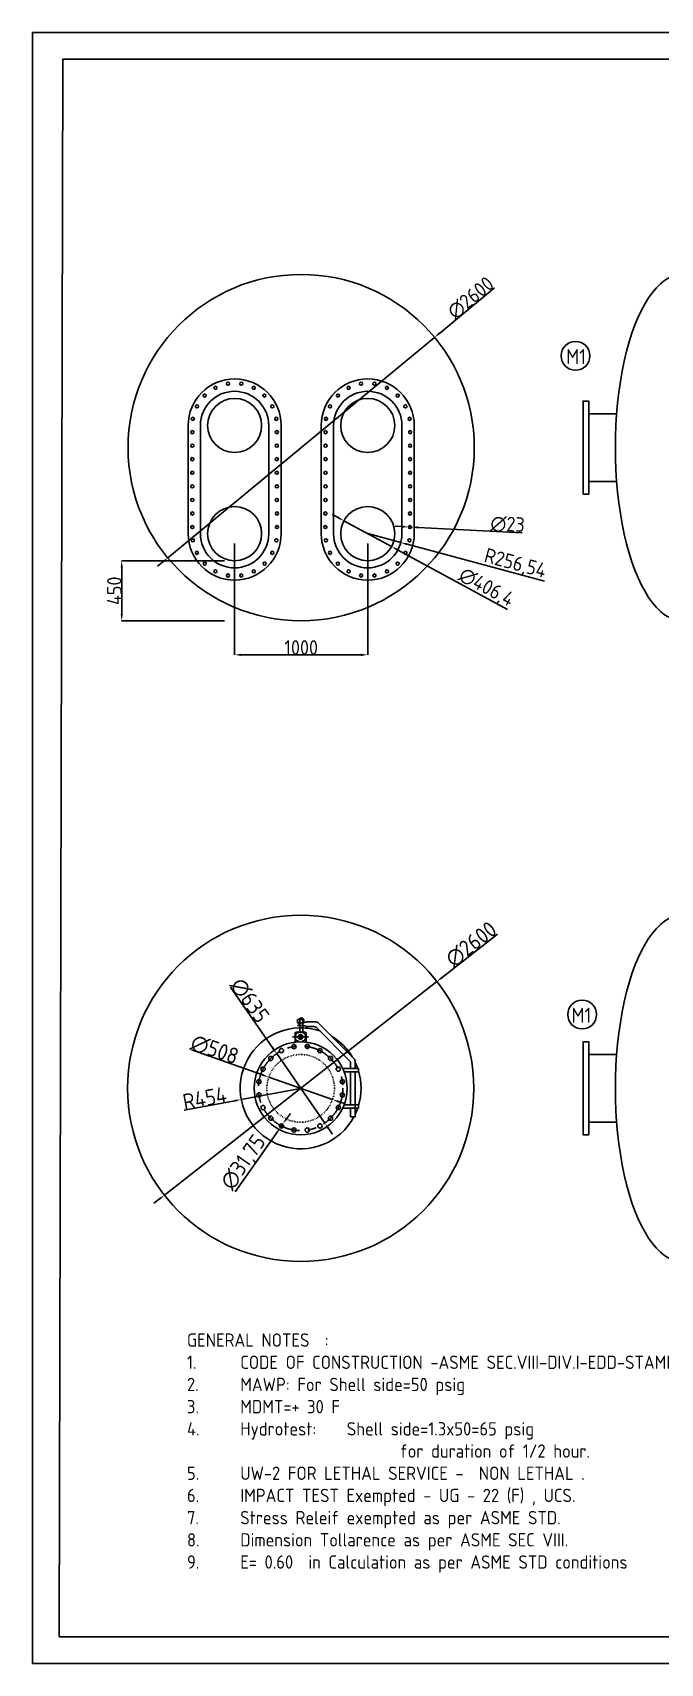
# Model space of a CAD drawing. Header units: inches. Extents: x 24244 to 45259, y -33 to 12215.
# Drawn here: x 24244 to 28959, y -33 to 12215 of the extents above; entities that cross this region are included whole.
import ezdxf

# ---------------------------------------------------------------- set-up
doc = ezdxf.new("R2010")
doc.units = ezdxf.units.IN
doc.header["$LTSCALE"] = 40
doc.header["$MEASUREMENT"] = 0
for name, pattern in [('ACAD_ISO02W100', [15, 12, -3]), ('ACAD_ISO03W100', [30, 12, -18]), ('CENTER', [50.8, 31.75, -6.35, 6.35, -6.35]), ('CENTER2', [1.125, 0.75, -0.125, 0.125, -0.125])]:
    doc.linetypes.add(name, pattern=pattern)
doc.layers.add('fitting', color=7, linetype='CENTER2')
doc.styles.get("Standard").update_dxf_attribs({"font": 'isocp.shx', "height": 110, "bigfont": '@extfont2.shx'})
doc.dimstyles.new('ISO-25', dxfattribs={"dimtxt": 120, "dimasz": 50, "dimexe": 1.25, "dimexo": 75, "dimtad": 1, "dimtxsty": 'Standard', "dimcen": 0, "dimclrd": 1, "dimclre": 1, "dimclrt": 1, "dimazin": 0, "dimtfac": 1, "dimtmove": 0, "dimatfit": 3, "dimfxl": 1, "dimtfillclr": 1, "dimarcsym": 0})

# ---------------------------------------------------------------- blocks, each defined once
blk = doc.blocks.new('*D202')
at = {"color": 1, "lineweight": -2, "transparency": 16777216}
for p, q in [((25437, 4574), (25970, 4387)), ((26497, 4202), (26017, 4370)), ((26544, 4186), (26591, 4169))]:
    blk.add_line(p, q, dxfattribs=at)
at = {"color": 1, "transparency": 16777216}
for points in [[(25973, 4395), (25968, 4379), (26017, 4370)], [(26547, 4193), (26541, 4178), (26497, 4202)]]:
    blk.add_solid(points, dxfattribs=at)
at = {"layer": 'Defpoints', "color": 0, "transparency": 16777216}
for p in [(26017, 4370), (26497, 4202)]:
    blk.add_point(p, dxfattribs=at)
at = {"color": 1, "transparency": 16777216, "insert": (25611, 4577), "char_height": 120, "attachment_point": 5, "rotation": 340.6636}
blk.add_mtext('∅508', dxfattribs=at)
blk = doc.blocks.new('*U200')
at = {"ltscale": 0.25}
blk.add_circle((0, 0), 15.9, dxfattribs=at)
blk = doc.blocks.new('*U201')
at = {"color": 0, "linetype": 'ByBlock', "lineweight": -2, "transparency": 16777216}
for p, rotation in [((25789, 6528), 35.99999999999999), ((25877, 6574), 17.99999999999999), ((26074, 6574), 342.0000000000001), ((26162, 6528), 324), ((25673, 6370), 72), ((25719, 6458), 54), ((26232, 6458), 306), ((26277, 6370), 288), ((25658, 6272), 90), ((26293, 6272), 270), ((25673, 6173), 108), ((26277, 6173), 252), ((25719, 6085), 126), ((25789, 6015), 144), ((26162, 6015), 216), ((26232, 6085), 234), ((25877, 5970), 162.0000000000001), ((25975, 5954), 180), ((26074, 5970), 198)]:
    blk.add_blockref('*U200', p, dxfattribs=dict(at, rotation=rotation))
blk.add_blockref('*U200', (25975, 6589), dxfattribs=at)
blk = doc.blocks.new('*D203')
at = {"color": 1, "lineweight": -2, "transparency": 16777216}
for p, q in [((25381, 4122), (25762, 4193)), ((26257, 4286), (25811, 4202))]:
    blk.add_line(p, q, dxfattribs=at)
at = {"color": 1, "transparency": 16777216}
blk.add_solid([(25760, 4201), (25763, 4185), (25811, 4202)], dxfattribs=at)
at = {"layer": 'Defpoints', "color": 0, "transparency": 16777216}
for p in [(25811, 4202), (26257, 4286)]:
    blk.add_point(p, dxfattribs=at)
at = {"color": 1, "transparency": 16777216, "insert": (25536, 4212), "char_height": 120, "attachment_point": 5, "rotation": 10.6343}
blk.add_mtext('R454', dxfattribs=at)
blk = doc.blocks.new('*D204')
at = {"color": 1, "lineweight": -2, "transparency": 16777216}
for p, q in [((26151, 4057), (26180, 4098)), ((25765, 3509), (26075, 3949)), ((26122, 4016), (26104, 3990))]:
    blk.add_line(p, q, dxfattribs=at)
at = {"color": 1, "transparency": 16777216}
for points in [[(26144, 4062), (26158, 4052), (26122, 4016)], [(26068, 3954), (26082, 3945), (26104, 3990)]]:
    blk.add_solid(points, dxfattribs=at)
at = {"layer": 'Defpoints', "color": 0, "transparency": 16777216}
for p in [(26104, 3990), (26122, 4016)]:
    blk.add_point(p, dxfattribs=at)
at = {"color": 1, "transparency": 16777216, "insert": (25833, 3726), "char_height": 120, "attachment_point": 5, "rotation": 54.8603}
blk.add_mtext('∅31,75', dxfattribs=at)
blk = doc.blocks.new('*D205')
at = {"color": 1, "lineweight": -2, "transparency": 16777216}
for p, q in [((25731, 5047), (26048, 4588)), ((26438, 4025), (26077, 4547)), ((26466, 3984), (26495, 3943))]:
    blk.add_line(p, q, dxfattribs=at)
at = {"color": 1, "transparency": 16777216}
for points in [[(26055, 4593), (26041, 4584), (26077, 4547)], [(26473, 3989), (26459, 3979), (26438, 4025)]]:
    blk.add_solid(points, dxfattribs=at)
at = {"layer": 'Defpoints', "color": 0, "transparency": 16777216}
for p in [(26077, 4547), (26438, 4025)]:
    blk.add_point(p, dxfattribs=at)
at = {"color": 1, "transparency": 16777216, "insert": (25874, 4946), "char_height": 120, "attachment_point": 5, "rotation": 304.6763}
blk.add_mtext('∅635', dxfattribs=at)
blk = doc.blocks.new('*D232')
at = {"color": 1, "lineweight": -2, "transparency": 16777216}
for p, q in [((27736, 5445), (27320, 5119)), ((25234, 3484), (27280, 5088)), ((25195, 3453), (25155, 3423))]:
    blk.add_line(p, q, dxfattribs=at)
at = {"color": 1, "transparency": 16777216}
for points in [[(27315, 5126), (27325, 5112), (27280, 5088)], [(25189, 3460), (25200, 3447), (25234, 3484)]]:
    blk.add_solid(points, dxfattribs=at)
at = {"layer": 'Defpoints', "color": 0, "transparency": 16777216}
for p in [(27280, 5088), (25234, 3484)]:
    blk.add_point(p, dxfattribs=at)
at = {"color": 1, "transparency": 16777216, "insert": (27538, 5367), "char_height": 120, "attachment_point": 5, "rotation": 38.0872}
blk.add_mtext('∅2600', dxfattribs=at)
blk = doc.blocks.new('*U271')
blk.add_circle((0, 0), 11.5)
blk = doc.blocks.new('*U272')
at = {"color": 0, "linetype": 'ByBlock', "lineweight": -2, "transparency": 16777216, "rotation": 270.0096457540354}
for p in [(4575, 1843), (4575, 1741), (4575, 1640), (4575, 1538), (4575, 1436), (4575, 1334), (4576, 1232), (4576, 1130)]:
    blk.add_blockref('*U271', p, dxfattribs=at)
blk = doc.blocks.new('*U266')
blk.add_circle((0, 0), 11.5)
blk = doc.blocks.new('*U268')
at = {"color": 0, "linetype": 'ByBlock', "lineweight": -2, "transparency": 16777216}
for p, rotation in [((4208, 2207), 89.9999999999999), ((4308, 2207), 71.99999999999993), ((4033, 2118), 125.9999999999998), ((4114, 2176), 107.9999999999999), ((4402, 2176), 53.99999999999994), ((4482, 2118), 35.99999999999994), ((3975, 2037), 143.9999999999998), ((4541, 2037), 17.99999999999997), ((3944, 1943), 161.9999999999998)]:
    blk.add_blockref('*U266', p, dxfattribs=dict(at, rotation=rotation))
blk.add_blockref('*U266', (4571, 1943), dxfattribs=at)
blk = doc.blocks.new('*U269')
blk.add_circle((0, 0), 11.5)
blk = doc.blocks.new('*U270')
at = {"color": 0, "linetype": 'ByBlock', "lineweight": -2, "transparency": 16777216}
for p, rotation in [((4208, 2207), 89.9999999999999), ((4308, 2207), 71.99999999999993), ((4033, 2118), 125.9999999999998), ((4114, 2176), 107.9999999999999), ((4402, 2176), 53.99999999999994), ((4482, 2118), 35.99999999999994), ((3975, 2037), 143.9999999999998), ((4541, 2037), 17.99999999999997), ((3944, 1943), 161.9999999999998)]:
    blk.add_blockref('*U269', p, dxfattribs=dict(at, rotation=rotation))
blk.add_blockref('*U269', (4571, 1943), dxfattribs=at)
blk = doc.blocks.new('*U273')
blk.add_circle((0, 0), 11.5)
blk = doc.blocks.new('*U274')
at = {"color": 0, "linetype": 'ByBlock', "lineweight": -2, "transparency": 16777216, "rotation": 270.0096457540354}
for p in [(4575, 1843), (4575, 1741), (4575, 1640), (4575, 1538), (4575, 1436), (4575, 1334), (4576, 1232), (4576, 1130)]:
    blk.add_blockref('*U273', p, dxfattribs=at)
blk = doc.blocks.new('*U279')
blk.add_circle((0, 0), 11.5)
blk = doc.blocks.new('*U280')
at = {"color": 0, "linetype": 'ByBlock', "lineweight": -2, "transparency": 16777216, "rotation": 270.0096457540354}
for p in [(4575, 1843), (4575, 1741), (4575, 1640), (4575, 1538), (4575, 1436), (4575, 1334), (4576, 1232), (4576, 1130)]:
    blk.add_blockref('*U279', p, dxfattribs=at)
blk = doc.blocks.new('*U275')
blk.add_circle((0, 0), 11.5)
blk = doc.blocks.new('*U276')
at = {"color": 0, "linetype": 'ByBlock', "lineweight": -2, "transparency": 16777216}
for p, rotation in [((4208, 2207), 89.9999999999999), ((4308, 2207), 71.99999999999993), ((4033, 2118), 125.9999999999998), ((4114, 2176), 107.9999999999999), ((4402, 2176), 53.99999999999994), ((4482, 2118), 35.99999999999994), ((3975, 2037), 143.9999999999998), ((4541, 2037), 17.99999999999997), ((3944, 1943), 161.9999999999998)]:
    blk.add_blockref('*U275', p, dxfattribs=dict(at, rotation=rotation))
blk.add_blockref('*U275', (4571, 1943), dxfattribs=at)
blk = doc.blocks.new('*U277')
blk.add_circle((0, 0), 11.5)
blk = doc.blocks.new('*U278')
at = {"color": 0, "linetype": 'ByBlock', "lineweight": -2, "transparency": 16777216}
for p, rotation in [((4208, 2207), 89.9999999999999), ((4308, 2207), 71.99999999999993), ((4033, 2118), 125.9999999999998), ((4114, 2176), 107.9999999999999), ((4402, 2176), 53.99999999999994), ((4482, 2118), 35.99999999999994), ((3975, 2037), 143.9999999999998), ((4541, 2037), 17.99999999999997), ((3944, 1943), 161.9999999999998)]:
    blk.add_blockref('*U277', p, dxfattribs=dict(at, rotation=rotation))
blk.add_blockref('*U277', (4571, 1943), dxfattribs=at)
blk = doc.blocks.new('*U281')
blk.add_circle((0, 0), 11.5)
blk = doc.blocks.new('*U282')
at = {"color": 0, "linetype": 'ByBlock', "lineweight": -2, "transparency": 16777216, "rotation": 270.0096457540354}
for p in [(4575, 1843), (4575, 1741), (4575, 1640), (4575, 1538), (4575, 1436), (4575, 1334), (4576, 1232), (4576, 1130)]:
    blk.add_blockref('*U281', p, dxfattribs=at)
blk = doc.blocks.new('*D284')
at = {"color": 1, "lineweight": -2, "transparency": 16777216}
for p, q in [((25761, 8377), (25761, 7541)), ((26761, 8377), (26761, 7541)), ((25811, 7542), (26711, 7542))]:
    blk.add_line(p, q, dxfattribs=at)
at = {"color": 1, "transparency": 16777216}
for points in [[(25811, 7550), (25811, 7533), (25761, 7542)], [(26711, 7550), (26711, 7533), (26761, 7542)]]:
    blk.add_solid(points, dxfattribs=at)
at = {"layer": 'Defpoints', "color": 0, "transparency": 16777216}
for p in [(25761, 8452), (26761, 8452), (26761, 7542)]:
    blk.add_point(p, dxfattribs=at)
at = {"color": 1, "transparency": 16777216, "insert": (26261, 7597), "char_height": 110, "attachment_point": 5}
blk.add_mtext('1000', dxfattribs=at)
blk = doc.blocks.new('*D285')
at = {"color": 1, "lineweight": -2, "transparency": 16777216}
for p, q in [((26538, 8572), (26494, 8596)), ((26582, 8548), (26940, 8355)), ((27810, 7883), (26984, 8331))]:
    blk.add_line(p, q, dxfattribs=at)
at = {"color": 1, "transparency": 16777216}
for points in [[(26542, 8580), (26534, 8565), (26582, 8548)], [(26988, 8338), (26980, 8324), (26940, 8355)]]:
    blk.add_solid(points, dxfattribs=at)
at = {"layer": 'Defpoints', "color": 0, "transparency": 16777216}
for p in [(26582, 8548), (26940, 8355)]:
    blk.add_point(p, dxfattribs=at)
at = {"color": 1, "transparency": 16777216, "insert": (27649, 8043), "char_height": 110, "attachment_point": 5, "rotation": 331.5466}
blk.add_mtext('∅406,4', dxfattribs=at)
blk = doc.blocks.new('*D286')
at = {"color": 1, "lineweight": -2, "transparency": 16777216}
for p, q in [((26761, 8452), (27009, 8385)), ((28088, 8095), (27057, 8372))]:
    blk.add_line(p, q, dxfattribs=at)
at = {"color": 1, "transparency": 16777216}
blk.add_solid([(27059, 8380), (27055, 8364), (27009, 8385)], dxfattribs=at)
at = {"layer": 'Defpoints', "color": 0, "transparency": 16777216}
for p in [(26761, 8452), (27009, 8385)]:
    blk.add_point(p, dxfattribs=at)
at = {"color": 1, "transparency": 16777216, "insert": (27867, 8220), "char_height": 110, "attachment_point": 5, "rotation": 344.9447}
blk.add_mtext('R256,54', dxfattribs=at)
blk = doc.blocks.new('*D287')
at = {"color": 1, "lineweight": -2, "transparency": 16777216}
for p, q in [((27017, 8505), (26967, 8507)), ((27067, 8502), (27090, 8501)), ((27921, 8459), (27140, 8499))]:
    blk.add_line(p, q, dxfattribs=at)
at = {"color": 1, "transparency": 16777216}
for points in [[(27017, 8513), (27017, 8496), (27067, 8502)], [(27140, 8507), (27139, 8490), (27090, 8501)]]:
    blk.add_solid(points, dxfattribs=at)
at = {"layer": 'Defpoints', "color": 0, "transparency": 16777216}
for p in [(27067, 8502), (27090, 8501)]:
    blk.add_point(p, dxfattribs=at)
at = {"color": 1, "transparency": 16777216, "insert": (27811, 8521), "char_height": 110, "attachment_point": 5, "rotation": 357.1363}
blk.add_mtext('∅23', dxfattribs=at)
blk = doc.blocks.new('*D288')
at = {"color": 1, "lineweight": -2, "transparency": 16777216}
for p, q in [((27714, 10299), (27302, 9958)), ((25259, 8271), (27263, 9926)), ((25220, 8239), (25182, 8207))]:
    blk.add_line(p, q, dxfattribs=at)
at = {"color": 1, "transparency": 16777216}
for points in [[(27296, 9965), (27307, 9952), (27263, 9926)], [(25215, 8245), (25225, 8232), (25259, 8271)]]:
    blk.add_solid(points, dxfattribs=at)
at = {"layer": 'Defpoints', "color": 0, "transparency": 16777216}
for p in [(27263, 9926), (25259, 8271)]:
    blk.add_point(p, dxfattribs=at)
at = {"color": 1, "transparency": 16777216, "insert": (27534, 10222), "char_height": 110, "attachment_point": 5, "rotation": 39.5558}
blk.add_mtext('∅2600', dxfattribs=at)
blk = doc.blocks.new('*D289')
at = {"color": 1, "lineweight": -2, "transparency": 16777216}
for p, q in [((25686, 8248), (24912, 8248)), ((24913, 8198), (24913, 7848)), ((25686, 7798), (24912, 7798))]:
    blk.add_line(p, q, dxfattribs=at)
at = {"color": 1, "transparency": 16777216}
for points in [[(24905, 8198), (24922, 8198), (24913, 8248)], [(24905, 7848), (24922, 7848), (24913, 7798)]]:
    blk.add_solid(points, dxfattribs=at)
at = {"layer": 'Defpoints', "color": 0, "transparency": 16777216}
for p in [(25761, 8248), (24913, 7798), (25761, 7798)]:
    blk.add_point(p, dxfattribs=at)
at = {"color": 1, "transparency": 16777216, "insert": (24858, 8023), "char_height": 110, "attachment_point": 5, "rotation": 90}
blk.add_mtext('450', dxfattribs=at)

msp = doc.modelspace()

# ---------------------------------------------------------------- linework, layer by layer
for p, q in [((25411.691, 9264.406), (25411.691, 8451.606)), ((25504.401, 9264.406), (25504.401, 8451.606)), ((26017.481, 9264.406), (26017.481, 8451.606)), ((26110.191, 8451.606), (26110.191, 9264.406)), ((26411.691, 8451.606), (26411.691, 9264.406)), ((26504.401, 9264.406), (26504.401, 8451.606)), ((27017.481, 9264.406), (27017.481, 8451.606)), ((27110.191, 9264.406), (27110.191, 8451.606))]:
    msp.add_line(p, q)
at = {"ltscale": 0.25}
for p, q in [((26274.666, 4777.937), (26239.666, 4777.937)), ((26268.031, 4813.407), (26251.505, 4813.407)), ((26251.505, 4813.407), (26251.505, 4802.937)), ((26256.196, 4813.407), (26272.722, 4813.407)), ((26272.722, 4813.407), (26272.722, 4802.937)), ((26306.102, 4785.437), (26367.166, 4785.437)), ((26214.666, 4698.013), (26214.666, 4632.842)), ((26214.666, 4672.218), (26223.405, 4697.996)), ((26214.666, 4672.218), (26221.861, 4648.523)), ((26223.405, 4697.996), (26248.461, 4707.471)), ((26225.67, 4708.999), (26288.662, 4708.999)), ((26274.666, 4757.937), (26233.632, 4757.937)), ((26251.505, 4757.974), (26251.505, 4708.999)), ((26289.415, 4696.967), (26264.666, 4707.218)), ((26272.722, 4757.974), (26272.722, 4708.999)), ((26299.666, 4672.218), (26289.415, 4696.967)), ((26299.666, 4672.218), (26289.415, 4647.469)), ((26299.666, 4698.013), (26299.666, 4632.842)), ((26306.102, 4750.437), (26357.118, 4750.437)), ((26373.266, 4744.338), (26626.335, 4491.269)), ((26391.915, 4775.186), (26656.165, 4510.936)), ((26221.861, 4648.523), (26246.278, 4637.505)), ((26289.415, 4647.469), (26264.666, 4637.218)), ((26572.564, 4436.187), (26691.416, 4436.187)), ((26666.416, 4411.187), (26583.28, 4411.187)), ((26631.416, 4436.187), (26631.416, 4481.817)), ((26666.416, 4436.187), (26666.416, 4486.187)), ((26666.416, 4486.187), (26666.416, 4486.187)), ((26666.416, 4411.187), (26691.416, 4411.187)), ((26691.416, 4411.187), (26691.416, 4436.187)), ((26572.564, 4136.187), (26666.416, 4136.187)), ((26666.416, 4161.187), (26583.28, 4161.187)), ((26631.416, 4071.19), (26666.416, 4071.19))]:
    msp.add_line(p, q, dxfattribs=at)
at = {"linetype": 'ACAD_ISO02W100', "ltscale": 0.05}
for p, q in [((26251.505, 4802.937), (26251.505, 4757.937)), ((26272.722, 4802.937), (26272.722, 4757.937))]:
    msp.add_line(p, q, dxfattribs=at)
at = {"linetype": 'CENTER', "ltscale": 0.25}
msp.add_line((26315.104, 4672.218), (26195.859, 4672.218), dxfattribs=at)
at = {"linetype": 'ACAD_ISO03W100', "ltscale": 0.25}
msp.add_line((26611.762, 4136.187), (26648.006, 4136.187), dxfattribs=at)
at = {"ltscale": 0.2}
for points in [[(45258.872, -32.751), (24243.895, -32.751), (24243.895, 12214.906), (45258.872, 12214.906)], [(26244.681, 4757.937), (26244.681, 4757.937), (26244.681, 4777.937), (26244.681, 4777.937)]]:
    msp.add_lwpolyline(points, close=True, dxfattribs=at)
for points in [[(45086.249, 12016.071), (24471.36, 12016.071), (24444.216, 167.288), (45059.105, 167.288)], [(28377.89, 8749.156), (28420.79, 8749.156), (28420.79, 9447.656), (28377.89, 9447.656)], [(28377.89, 3936.937), (28420.79, 3936.937), (28420.79, 4635.437), (28377.89, 4635.437)]]:
    msp.add_lwpolyline(points, close=True)
for points in [[(28630.427, 9352.406), (28420.79, 9352.406), (28420.79, 8844.406), (28630.427, 8844.406)], [(28630.427, 4540.187), (28420.79, 4540.187), (28420.79, 4032.187), (28630.427, 4032.187)]]:
    msp.add_lwpolyline(points)
at = {"ltscale": 0.25}
for points in [[(26233.632, 4802.937), (26279.886, 4802.937), (26279.841, 4778.699), (26233.632, 4777.937)], [(26631.416, 4411.187), (26666.416, 4411.187), (26666.416, 4161.187), (26631.416, 4161.187)], [(26631.416, 4071.19), (26666.416, 4071.19), (26666.416, 4136.187), (26631.416, 4136.187)], [(26666.416, 4161.187), (26691.416, 4161.187), (26691.416, 4136.187), (26666.416, 4136.187)]]:
    msp.add_lwpolyline(points, close=True, dxfattribs=at)
for centre, radius in [((26260.941, 9098.406), 1300), ((28321.354, 9787.477), 108.086), ((25760.941, 9264.406), 203.2), ((26760.941, 9264.406), 203.2), ((25760.941, 8451.606), 203.2), ((26760.941, 8451.606), 203.2), ((28371.404, 4840.502), 108.086)]:
    msp.add_circle(centre, radius)
at = {"ltscale": 0.2}
msp.add_circle((26257.166, 4286.187), 1300, dxfattribs=at)
at = {"linetype": 'ACAD_ISO02W100', "ltscale": 0.25}
msp.add_circle((26255.482, 4672.218), 17.5, dxfattribs=at)
at = {"ltscale": 0.25}
for centre, radius in [((26255.482, 4672.218), 9.5), ((26257.166, 4286.187), 349.25)]:
    msp.add_circle(centre, radius, dxfattribs=at)
at = {"linetype": 'ACAD_ISO03W100', "ltscale": 0.01}
msp.add_circle((26257.166, 4286.187), 254, dxfattribs=at)
for centre, radius, start, end in [((25760.941, 9264.406), 349.25, 0, 180), ((26760.941, 9264.406), 349.25, 0, 180), ((25760.941, 9264.406), 256.54, 0, 180), ((26760.941, 9264.406), 256.54, 0, 180), ((25760.941, 8451.606), 349.25, 180, 0), ((25760.941, 8451.606), 256.54, 180, 0), ((26760.941, 8451.606), 349.25, 180, 0), ((26760.941, 8451.606), 256.54, 180, 0)]:
    msp.add_arc(centre, radius, start, end)
at = {"ltscale": 0.25}
for centre, radius, start, end in [((26266.733, 4849.798), 72.297, 276.2997126, 293.1411001), ((26306.727, 4752.83), 32.613, 91.0979155, 110.7998937), ((26367.166, 4750.437), 35, 45, 90), ((26226.808, 4696.855), 12.197, 95.3504955, 174.5538982), ((26266.733, 4686.077), 72.297, 66.8588999, 83.7002874), ((26287.525, 4696.855), 12.197, 354.5538982, 84.6495045), ((26306.727, 4783.045), 32.613, 249.2001063, 268.9020845), ((26356.456, 4724.26), 26.186, 50.0628646, 88.5514474), ((26618.347, 4480.882), 13.103, 355.9119521, 52.4358622), ((26631.416, 4486.187), 35, 0, 45)]:
    msp.add_arc(centre, radius, start, end, dxfattribs=at)
at = {"ltscale": 0.01}
for start, end in [(91.199008, 331.734206), (71.5689666, 90.0727912), (31.2854969, 58.7145031), (19.2928417, 25.653097), (343.0378711, 16.9621289), (334.346903, 340.7071583)]:
    msp.add_arc((26257.166, 4286.187), 454, start, end, dxfattribs=at)
for centre in [(29120.79, 9098.406), (29120.79, 4286.187)]:
    msp.add_ellipse(centre, major_axis=(0, 1300), ratio=0.384615385, start_param=6.283185307, end_param=9.424777961)
at = {"layer": 'fitting', "linetype": 'CENTER', "ltscale": 0.25}
msp.add_circle((26257.166, 4286.187), 317.5, dxfattribs=at)

# ---------------------------------------------------------------- block references
for name, p in [('*U268', (21503.039, 7371.149)), ('*U274', (20867.919, 7371.149)), ('*U272', (21503.039, 7371.149))]:
    msp.add_blockref(name, p)
at = {"xscale": -1}
for name, p in [('*U276', (31018.844, 7371.149)), ('*U280', (31018.844, 7371.149)), ('*U282', (31653.964, 7371.149))]:
    msp.add_blockref(name, p, dxfattribs=at)
for name, p, rotation in [('*U270', (30018.844, 10344.863), 179.9999999999998), ('*U201', (1582.605, -5971.64), 9)]:
    msp.add_blockref(name, p, dxfattribs=dict(rotation=rotation))
at = {"xscale": -1, "rotation": 180}
msp.add_blockref('*U278', (22503.039, 10344.863), dxfattribs=at)

# ---------------------------------------------------------------- texts
at = {"lineweight": 9, "insert": (25403.365, 2445.419), "char_height": 100, "width": 4509.3929, "attachment_point": 1}
msp.add_mtext('GENERAL NOTES  :\\P1.^ICODE OF CONSTRUCTION -ASME SEC.VIII-DIV.I-EDD-STAMPED.\\P2.^IMAWP: For Shell side=50 psig  \\P3.^IMDMT=+ 30 F\\P4.^IHydrotest:^IShell side=1.3x50=65 psig \\P^I^I^I^Ifor duration of 1/2 hour. \\P5.^IUW-2 FOR LETHAL SERVICE -  NON LETHAL .\\P6.^IIMPACT TEST Exempted - UG - 22 (F) , UCS. \\P7.^IStress Releif exempted as per ASME STD.\\P8.^IDimension Tollarence as per ASME SEC VIII.\\P9.^IE= 0.60  in Calculation as per ASME STD conditions', dxfattribs=at)
at = {"layer": 'fitting'}
for p in [(28250.735, 9725.628), (28291.039, 4778.653)]:
    msp.add_text('M1', height=112.5, dxfattribs=at).set_placement(p)

# ---------------------------------------------------------------- dimensions: what is measured, and where the dimension line sits
for p1, p2, picture, middle in [((25258.635, 8270.528), (27263.248, 9926.284), '*D288', (27569.634, 10179.351)), ((26582.287, 8548.419), (26939.596, 8354.793), '*D285', (27618.596, 7986.84)), ((27066.956, 8502.18), (27089.927, 8501.031), '*D287', (27808.159, 8465.104)), ((25233.971, 3484.269), (27280.361, 5088.105), '*D232', (27575.081, 5319.089)), ((26437.804, 4025.082), (26076.528, 4547.293), '*D205', (25824.636, 4911.392)), ((26496.838, 4202.084), (26017.494, 4370.29), '*D202', (25590.519, 4520.119)), ((26122.161, 4016.275), (26103.887, 3990.311), '*D204', (25889.652, 3685.934))]:
    dim = msp.add_diameter_dim_2p(p1=p1, p2=p2, dimstyle='ISO-25')
    dim.commit()
    dim.dimension.update_dxf_attribs({"geometry": picture, "text_midpoint": middle, "dimtype": 163})
dim = msp.add_linear_dim(base=(26760.941, 7541.77), p1=(25760.941, 8451.606), p2=(26760.941, 8451.606), dimstyle='ISO-25')
dim.commit()
dim.dimension.update_dxf_attribs({"geometry": '*D284', "text_midpoint": (26260.941, 7597.395)})
dim = msp.add_radius_dim(center=(26760.941, 8451.606), mpoint=(27008.676, 8384.97), dimstyle='ISO-25')
dim.commit()
dim.dimension.update_dxf_attribs({"geometry": '*D286', "text_midpoint": (27850.765, 8158.462), "dimtype": 164})
dim = msp.add_linear_dim(base=(24913.499, 7798.406), p1=(25760.941, 8248.406), p2=(25760.941, 7798.406), angle=90, dimstyle='ISO-25')
dim.commit()
dim.dimension.update_dxf_attribs({"geometry": '*D289', "text_midpoint": (24857.874, 8023.406)})
dim = msp.add_radius_dim(center=(26257.166, 4286.187), mpoint=(25810.964, 4202.406), dimstyle='ISO-25')
dim.commit()
dim.dimension.update_dxf_attribs({"geometry": '*D203', "text_midpoint": (25535.764, 4212.418)})

doc.saveas('drawing.dxf')
